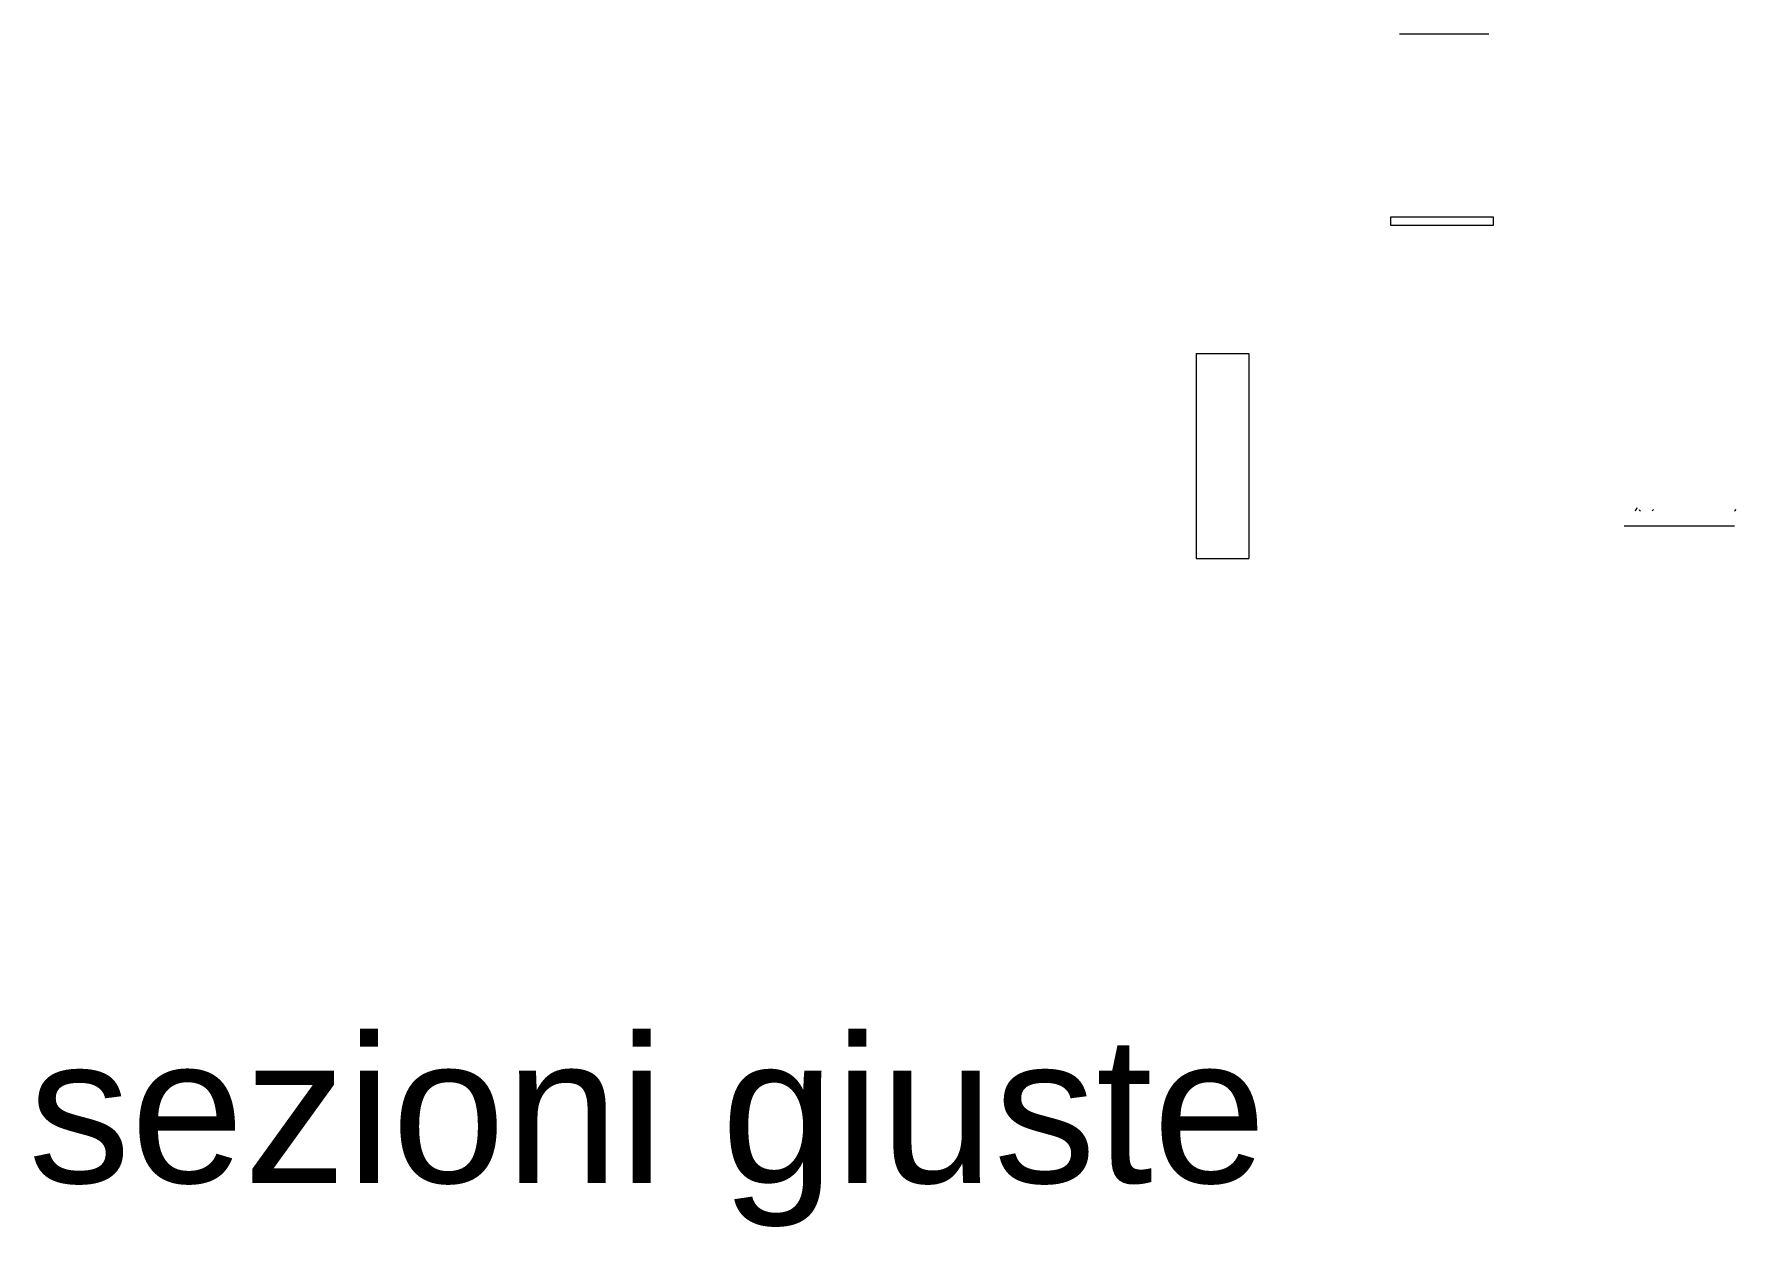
# Model space of a CAD drawing. Header units: inches. Extents: x -1721 to -596, y -6348 to -3031.
# Drawn here: x -872.65 to -861.02, y -3182.44 to -3174.29 of the extents above; entities that cross this region are included whole.
import ezdxf

# ---------------------------------------------------------------- set-up
doc = ezdxf.new("R2010")
doc.units = ezdxf.units.IN
doc.header["$MEASUREMENT"] = 0
for name, color, linetype, lineweight in [('0_Num_Penna__251', 251, 'Continuous', 18), ('0_Num_Penna__7', 7, 'Continuous', 18), ('A-FURN_Num_Penna__251', 251, 'Continuous', 18), ('Layer1_Num_Penna__12', 255, 'Continuous', 18)]:
    doc.layers.add(name, color=color, linetype=linetype, lineweight=lineweight)
doc.layers.add('A-FURN_Num_Penna__2', color=7, linetype='Continuous', lineweight=18, true_color=0x666666)
doc.styles.add('GENERATED_STYLE_1', font='Arial.ttf')

msp = doc.modelspace()

# ---------------------------------------------------------------- linework, layer by layer
at = {"layer": '0_Num_Penna__251', "color": 251, "linetype": 'Continuous', "lineweight": 18, "flags": 128}
msp.add_lwpolyline([(-861.026, -3177.654), (-861.779, -3177.654)], dxfattribs=at)
at = {"layer": '0_Num_Penna__251', "color": 251, "linetype": 'Continuous', "lineweight": 18}
for centre, radius, start, end in [((-861.719, -3177.524), 0.0273, 301.4404, 356.0948), ((-861.663, -3177.534), 0.0154, 199.0375, 246.9567), ((-861.595, -3177.534), 0.0154, 293.0433, 340.9625), ((-861.026, -3177.538), 0.01, 270, 0)]:
    msp.add_arc(centre, radius, start, end, dxfattribs=at)
at = {"layer": '0_Num_Penna__7', "color": 7, "linetype": 'Continuous', "lineweight": 18}
msp.add_line((-861.026, -3177.548), (-861.026, -3177.548), dxfattribs=at)
at = {"layer": 'A-FURN_Num_Penna__2', "color": 251, "linetype": 'Continuous', "lineweight": 18, "true_color": 0x666666, "flags": 128}
msp.add_lwpolyline([(-863.376, -3175.539), (-862.676, -3175.539), (-862.676, -3175.599), (-863.376, -3175.599)], close=True, dxfattribs=at)
at = {"layer": 'A-FURN_Num_Penna__251', "color": 251, "linetype": 'Continuous', "lineweight": 18}
for p, q in [((-863.316, -3174.289), (-862.706, -3174.289)), ((-864.706, -3176.474), (-864.706, -3177.874)), ((-864.706, -3176.474), (-864.346, -3176.474)), ((-864.346, -3176.474), (-864.346, -3177.874)), ((-864.706, -3177.874), (-864.346, -3177.874))]:
    msp.add_line(p, q, dxfattribs=at)

# ---------------------------------------------------------------- texts
at = {"layer": 'Layer1_Num_Penna__12', "color": 255, "linetype": 'Continuous', "lineweight": 18, "insert": (-872.69, -3181.143), "char_height": 1, "attachment_point": 1, "style": 'GENERATED_STYLE_1'}
msp.add_mtext('\\A1;sezioni giuste', dxfattribs=at)

doc.saveas('drawing.dxf')
